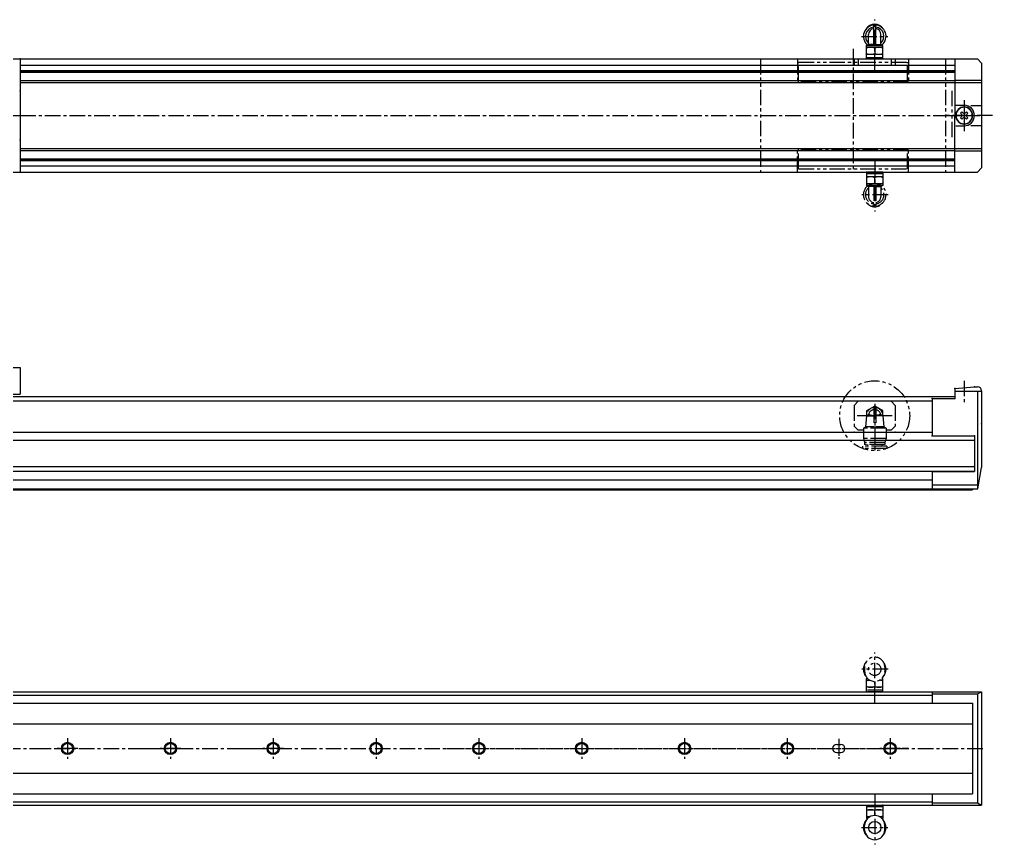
# Model space of a CAD drawing. Extents: x -774 to 160, y 75 to 509.
# Drawn here: x -312.9 to 160.3, y 107.2 to 508.5 of the extents above; entities that cross this region are included whole.
import ezdxf

# ---------------------------------------------------------------- set-up
doc = ezdxf.new("R2010")
doc.units = 0
for name, pattern in [('CENTER', [12, 7.5, -1.5, 1.5, -1.5]), ('CONTINOUS', [0]), ('PHANTOM', [15, 7.5, -1.5, 1.5, -1.5, 1.5, -1.5])]:
    doc.linetypes.add(name, pattern=pattern)
doc.layers.get('0').update_dxf_attribs({"linetype": 'CONTINUOUS'})
doc.layers.add('CENTER', color=1, linetype='CENTER')

msp = doc.modelspace()

# ---------------------------------------------------------------- linework, layer by layer
at = {"color": 7, "linetype": 'CONTINOUS'}
for p, q in [((102.48, 495.79), (102.48, 505.76)), ((103.48, 495.79), (103.48, 505.76)), ((99.98, 496.36), (99.98, 501.19)), ((105.98, 496.36), (105.98, 501.19)), ((98.98, 495.79), (99.98, 496.36)), ((98.98, 495.79), (106.98, 495.79)), ((98.98, 489.29), (98.98, 495.79)), ((98.98, 494.99), (106.98, 494.99)), ((102.48, 496.36), (99.98, 496.36)), ((102.98, 494.63), (102.98, 491.94)), ((103.48, 496.36), (105.98, 496.36)), ((106.98, 495.79), (105.98, 496.36)), ((106.98, 489.29), (106.98, 495.79)), ((-581.02, 489.29), (141.98, 489.29)), ((-330.52, 489.29), (-312.52, 489.29)), ((-312.52, 489.29), (-312.52, 434.29)), ((92.98, 489.29), (92.98, 486.29)), ((94.98, 489.29), (94.98, 486.29)), ((98.98, 491.59), (106.98, 491.59)), ((98.98, 490.09), (106.98, 490.09)), ((98.98, 489.29), (106.98, 489.29)), ((110.98, 489.29), (110.98, 486.29)), ((112.98, 489.29), (112.98, 486.29)), ((141.98, 489.29), (141.98, 461.79)), ((141.98, 489.29), (152.98, 489.29)), ((154.98, 487.29), (152.98, 489.29)), ((-312.52, 486.29), (141.98, 486.29)), ((-312.52, 483.69), (141.98, 483.69)), ((-312.52, 483.29), (141.98, 483.29)), ((-312.52, 482.88), (141.98, 482.88)), ((154.98, 487.29), (154.98, 436.29)), ((-312.52, 478.79), (141.98, 478.79)), ((141.98, 478.99), (154.98, 478.99)), ((-312.52, 477.79), (141.98, 477.79)), ((141.98, 477.79), (154.98, 477.79)), ((142.49, 466.79), (146.48, 466.79)), ((149.8, 466.59), (154.98, 466.59)), ((141.98, 434.29), (141.98, 461.79)), ((145.32, 463.6), (144.67, 462.95)), ((144.67, 462.95), (145.17, 462.45)), ((145.17, 461.12), (144.67, 460.63)), ((144.67, 460.63), (145.32, 459.98)), ((145.82, 463.1), (145.32, 463.6)), ((145.32, 459.98), (145.82, 460.47)), ((147.64, 463.6), (147.15, 463.1)), ((147.15, 460.47), (147.64, 459.98)), ((148.29, 462.95), (147.64, 463.6)), ((147.64, 459.98), (148.29, 460.63)), ((147.8, 462.45), (148.29, 462.95)), ((148.29, 460.63), (147.8, 461.12)), ((142.49, 456.79), (146.48, 456.79)), ((149.8, 456.98), (154.98, 456.98)), ((-312.52, 445.79), (141.98, 445.79)), ((141.98, 445.79), (154.98, 445.79)), ((-312.81, 444.79), (141.98, 444.79)), ((-312.52, 440.69), (141.98, 440.69)), ((-312.52, 440.29), (141.98, 440.29)), ((141.98, 444.59), (154.98, 444.59)), ((-312.52, 439.88), (141.98, 439.88)), ((-312.52, 437.29), (141.98, 437.29)), ((154.98, 436.29), (152.98, 434.29)), ((-581.02, 434.29), (141.98, 434.29)), ((-330.52, 434.29), (-312.52, 434.29)), ((141.98, 434.29), (152.98, 434.29)), ((-331.02, 339.29), (-312.52, 339.29)), ((-312.52, 339.29), (-312.52, 326.29)), ((141.98, 329.06), (151.48, 329.89)), ((141.98, 329.01), (141.98, 324.09)), ((141.98, 327.79), (154.98, 327.79)), ((151.48, 329.89), (152.98, 329.89)), ((152.98, 327.79), (152.98, 280.29)), ((154.98, 327.89), (154.98, 290.63)), ((-575.02, 325.09), (141.98, 325.09)), ((-575.02, 323.09), (130.98, 323.09)), ((-402.52, 326.29), (-312.52, 326.29)), ((130.98, 324.09), (141.98, 324.09)), ((130.98, 324.09), (130.98, 306.09)), ((-575.02, 307.79), (130.98, 307.79)), ((-595.02, 303.96), (151.48, 303.96)), ((130.98, 306.09), (151.48, 306.09)), ((151.48, 306.09), (151.48, 291.29)), ((-595.02, 291.12), (151.48, 291.12)), ((-595.02, 288.79), (151.48, 288.79)), ((151.48, 291.29), (151.48, 288.59)), ((153.16, 280.29), (154.98, 290.63)), ((-575.02, 284.62), (130.98, 284.62)), ((130.98, 288.59), (130.98, 280.29)), ((130.98, 288.59), (151.48, 288.59)), ((-575.02, 280.29), (130.98, 280.29)), ((-463.52, 279.79), (-277.93, 279.79)), ((-302.05, 279.79), (150.48, 279.79)), ((130.98, 282.18), (152.98, 282.18)), ((130.98, 280.29), (153.16, 280.29)), ((150.48, 280.29), (150.48, 279.79)), ((150.48, 280.29), (152.16, 280.29)), ((-601.02, 181.46), (154.98, 181.46)), ((-576.02, 179.96), (130.98, 179.96)), ((130.98, 181.46), (130.98, 175.96)), ((130.98, 180.46), (152.98, 180.46)), ((152.98, 180.46), (154.98, 181.46)), ((152.98, 180.46), (152.98, 127.46)), ((154.98, 181.46), (154.98, 126.46)), ((-591.02, 175.96), (150.48, 175.96)), ((150.48, 175.96), (150.48, 131.96)), ((-591.02, 165.96), (150.48, 165.96)), ((-591.02, 141.96), (150.48, 141.96)), ((-591.02, 131.96), (150.48, 131.96)), ((-576.02, 127.96), (130.98, 127.96)), ((130.98, 131.96), (130.98, 126.46)), ((-601.02, 126.46), (154.98, 126.46)), ((98.98, 126.46), (106.98, 126.46)), ((98.98, 126.46), (98.98, 119.96)), ((98.98, 125.66), (106.98, 125.66)), ((98.98, 124.16), (106.98, 124.16)), ((102.98, 121.36), (102.98, 123.8)), ((106.98, 126.46), (106.98, 119.96)), ((130.98, 127.46), (152.98, 127.46)), ((152.98, 127.46), (154.98, 126.46)), ((98.98, 120.76), (100.63, 120.76)), ((98.98, 119.96), (99.55, 119.96)), ((98.98, 119.96), (99.35, 119.75)), ((106.98, 120.76), (105.33, 120.76)), ((106.98, 119.96), (106.41, 119.96)), ((106.98, 119.96), (106.61, 119.75)), ((98.08, 114.46), (98.08, 116.46)), ((107.88, 114.46), (107.88, 116.46))]:
    msp.add_line(p, q, dxfattribs=at)
at = {"color": 3, "linetype": 'PHANTOM'}
for p, q in [((47.48, 489.29), (47.48, 434.29)), ((65.48, 489.29), (65.48, 478.29)), ((65.98, 487.79), (118.98, 487.79)), ((65.98, 478.18), (65.98, 487.79)), ((118.98, 478.3), (118.98, 487.79)), ((119.48, 489.29), (119.48, 478.29)), ((137.48, 489.29), (137.48, 434.29)), ((119.48, 478.29), (65.48, 478.29)), ((65.98, 478.79), (118.98, 478.79)), ((140.48, 473.79), (140.48, 449.79)), ((65.48, 434.29), (65.48, 445.29)), ((119.48, 445.29), (65.48, 445.29)), ((65.98, 435.79), (65.98, 445.29)), ((118.98, 435.79), (118.98, 445.29)), ((119.48, 434.29), (119.48, 445.29)), ((65.98, 444.79), (118.98, 444.79)), ((65.98, 435.79), (118.98, 435.79)), ((106.98, 434.29), (98.98, 434.29)), ((98.98, 434.29), (98.98, 427.79)), ((106.98, 433.49), (98.98, 433.49)), ((106.98, 431.99), (98.98, 431.99)), ((102.98, 428.94), (102.98, 431.63)), ((106.98, 434.29), (106.98, 427.79)), ((106.98, 428.59), (98.98, 428.59)), ((98.98, 427.79), (99.98, 427.21)), ((106.98, 427.79), (98.98, 427.79)), ((102.48, 427.21), (99.98, 427.21)), ((99.98, 427.21), (99.98, 422.38)), ((102.48, 427.79), (102.48, 417.81)), ((103.48, 427.79), (103.48, 417.81)), ((103.48, 427.21), (105.98, 427.21)), ((106.98, 427.79), (105.98, 427.21)), ((105.98, 427.21), (105.98, 422.38)), ((94.98, 322.79), (92.98, 320.79)), ((110.98, 322.79), (94.98, 322.79)), ((112.98, 320.79), (110.98, 322.79)), ((92.98, 320.79), (92.98, 310.79)), ((102.98, 320.41), (98.98, 318.1)), ((98.98, 318.1), (98.98, 315.79)), ((102.48, 319.76), (102.48, 309.79)), ((106.98, 318.1), (102.98, 320.41)), ((103.48, 319.76), (103.48, 309.79)), ((106.98, 315.79), (106.98, 318.1)), ((112.98, 320.79), (112.98, 310.79)), ((98.98, 315.79), (98.48, 310.36)), ((100.04, 316.4), (98.98, 315.79)), ((98.98, 315.79), (102.48, 315.79)), ((100.04, 316.4), (102.48, 315.89)), ((105.92, 316.4), (103.48, 315.89)), ((105.92, 316.4), (106.98, 315.79)), ((106.98, 315.79), (107.48, 310.36)), ((94.98, 308.79), (92.98, 310.79)), ((97.48, 308.79), (94.98, 308.79)), ((97.48, 309.79), (98.48, 310.36)), ((108.48, 309.79), (97.48, 309.79)), ((97.48, 309.79), (97.48, 304.79)), ((102.48, 310.36), (98.48, 310.36)), ((107.48, 310.36), (103.48, 310.36)), ((108.48, 309.79), (107.48, 310.36)), ((108.48, 309.79), (108.48, 304.79)), ((110.98, 308.79), (108.48, 308.79)), ((110.98, 308.79), (112.98, 310.79)), ((108.48, 304.79), (97.48, 304.79)), ((97.48, 304.79), (97.98, 302.79)), ((108.48, 304.79), (107.98, 302.79)), ((108.88, 300.99), (97.08, 300.99)), ((97.08, 300.99), (97.08, 299.79)), ((108.88, 299.79), (97.08, 299.79)), ((97.98, 302.79), (97.98, 301.79)), ((107.98, 302.79), (97.98, 302.79)), ((107.98, 301.79), (97.98, 301.79)), ((99.48, 301.79), (99.48, 300.99)), ((106.48, 301.79), (106.48, 300.99)), ((107.98, 302.79), (107.98, 301.79)), ((108.88, 300.99), (108.88, 299.79)), ((98.08, 193.46), (98.08, 191.46)), ((107.88, 193.46), (107.88, 191.46)), ((98.98, 187.96), (99.35, 188.17)), ((98.98, 181.46), (98.98, 187.96)), ((98.98, 187.96), (99.55, 187.96)), ((98.98, 187.16), (100.63, 187.16)), ((102.98, 186.56), (102.98, 184.12)), ((106.98, 187.16), (105.33, 187.16)), ((106.98, 187.96), (106.41, 187.96)), ((106.98, 187.96), (106.61, 188.17)), ((106.98, 181.46), (106.98, 187.96)), ((106.98, 183.76), (98.98, 183.76)), ((106.98, 182.26), (98.98, 182.26)), ((106.98, 181.46), (98.98, 181.46))]:
    msp.add_line(p, q, dxfattribs=at)
at = {"color": 7, "linetype": 'CENTER'}
for p, q in [((85.48, 158.71), (85.48, 148.96)), ((85.48, 157.83), (85.48, 150.27))]:
    msp.add_line(p, q, dxfattribs=at)
at = {"color": 7, "linetype": 'CONTINUOUS'}
for p, q in [((84.48, 155.96), (86.48, 155.96)), ((84.48, 151.96), (86.48, 151.96))]:
    msp.add_line(p, q, dxfattribs=at)
at = {"color": 3, "linetype": 'PHANTOM'}
for centre, radius in [((102.98, 315.79), 17), ((102.98, 192.46), 3)]:
    msp.add_circle(centre, radius, dxfattribs=at)
at = {"color": 7, "linetype": 'CONTINOUS'}
for centre, radius in [((-289.52, 153.96), 3), ((-289.52, 153.96), 2.5), ((-239.52, 153.96), 3), ((-239.52, 153.96), 2.5), ((-189.52, 153.96), 3), ((-189.52, 153.96), 2.5), ((-139.52, 153.96), 3), ((-139.52, 153.96), 2.5), ((-89.52, 153.96), 3), ((-89.52, 153.96), 2.5), ((-39.52, 153.96), 3), ((-39.52, 153.96), 2.5), ((10.48, 153.96), 3), ((10.48, 153.96), 2.5), ((60.48, 153.96), 3), ((60.48, 153.96), 2.5), ((110.48, 153.96), 3), ((110.48, 153.96), 2.5), ((102.98, 115.46), 3)]:
    msp.add_circle(centre, radius, dxfattribs=at)
for centre, radius, start, end in [((102.98, 500.29), 5.5, 309.8225, 230.1775), ((102.98, 500.29), 4.5, 96.3794, 228.1897), ((102.98, 501.29), 4.9, 32.3231, 147.6768), ((102.98, 501.19), 3, 99.5941, 180), ((102.98, 500.29), 4.5, 311.8103, 83.6206), ((102.98, 501.19), 3, 0, 80.4059), ((100.98, 489.21), 5.78, 69.7438, 110.2561), ((104.98, 489.21), 5.78, 69.7439, 110.2561), ((100.98, 497.36), 5.78, 249.7439, 290.2561), ((104.98, 497.36), 5.78, 249.7439, 290.2561), ((146.48, 461.79), 4.15, 0, 359.9997), ((146.48, 461.79), 4, 0, 359.9997), ((146.48, 461.79), 5, 270, 90), ((144.5, 461.79), 0.94, 315, 45), ((146.48, 463.77), 0.94, 225.0001, 315), ((146.48, 459.81), 0.94, 45, 135.0001), ((148.46, 461.79), 0.94, 135.0001, 225.0001), ((152.98, 327.89), 2, 0, 90), ((100.98, 118.39), 5.78, 69.7439, 110.2561), ((104.98, 118.39), 5.78, 69.7439, 110.2561), ((102.98, 115.46), 5.5, 138.8389, 221.1611), ((102.98, 116.46), 4.9, 0, 180), ((100.98, 126.54), 5.78, 249.7439, 266.706), ((104.98, 126.54), 5.78, 273.2941, 290.2561), ((102.98, 115.46), 5.5, 318.839, 41.1612), ((102.98, 114.46), 4.9, 180, 0)]:
    msp.add_arc(centre, radius, start, end, dxfattribs=at)
at = {"color": 3, "linetype": 'PHANTOM'}
for centre, radius, start, end in [((100.98, 426.21), 5.78, 69.7439, 110.2561), ((104.98, 426.21), 5.78, 69.7439, 110.2561), ((102.98, 423.29), 5.5, 129.8225, 50.1775), ((102.98, 423.29), 4.5, 131.8103, 263.6206), ((100.98, 434.36), 5.78, 249.7439, 290.2561), ((104.98, 434.36), 5.78, 249.7438, 290.2561), ((102.98, 423.29), 4.5, 276.3794, 48.1897), ((102.98, 422.38), 3, 180, 260.4059), ((102.98, 422.38), 3, 279.5941, 0), ((102.98, 422.29), 4.9, 212.3231, 327.6768), ((102.98, 315.79), 4, 0.0002, 180.0001), ((102.98, 315.79), 3, 99.594, 168.1896), ((102.98, 315.79), 3, 11.8104, 80.406), ((102.98, 192.46), 5.5, 138.839, 221.1612), ((102.98, 193.46), 4.9, 0, 180), ((102.98, 192.46), 5.5, 318.8389, 41.1611), ((102.98, 191.46), 4.9, 180.0001, 0), ((100.98, 181.39), 5.78, 93.2941, 110.2561), ((104.98, 181.39), 5.78, 69.7439, 86.706), ((100.98, 189.54), 5.78, 249.7439, 290.2561), ((104.98, 189.54), 5.78, 249.7439, 290.2561)]:
    msp.add_arc(centre, radius, start, end, dxfattribs=at)
at = {"color": 7, "linetype": 'CONTINUOUS'}
for centre, start, end in [((84.48, 153.96), 90, 270), ((86.48, 153.96), 270, 90)]:
    msp.add_arc(centre, 2, start, end, dxfattribs=at)
at = {"color": 7, "linetype": 'CONTINOUS'}
for p in [(-312.52, 489.29), (102.98, 489.29), (102.98, 489.29), (106.98, 489.29), (-312.52, 473.79), (141.98, 461.79), (146.48, 461.79), (146.48, 461.79), (146.48, 461.79), (154.98, 461.79), (154.98, 461.79), (-312.52, 449.79), (-312.52, 434.29), (98.98, 434.29), (102.98, 434.29), (102.98, 434.29), (102.98, 434.29), (141.98, 434.29), (141.98, 329.06), (141.98, 329.01), (151.48, 329.89), (130.98, 324.09), (141.98, 324.09), (102.98, 315.79), (102.98, 315.79), (92.98, 307.79), (112.98, 307.79), (154.98, 311.79), (154.98, 311.79), (130.98, 306.09), (151.48, 306.09), (102.98, 299.79), (151.48, 291.29), (98.98, 181.46), (102.98, 181.46), (102.98, 181.46), (102.98, 126.46), (102.98, 126.46), (102.98, 126.46), (106.98, 126.46)]:
    msp.add_point(p, dxfattribs=at)
at = {"layer": 'CENTER', "color": 1, "linetype": 'CENTER'}
for p, q in [((102.98, 483.93), (102.98, 508.51)), ((96.53, 500.29), (109.31, 500.29)), ((92.48, 494.17), (92.48, 433.95)), ((146.48, 469.33), (146.48, 454.25)), ((146.48, 469.33), (146.48, 454.25)), ((146.48, 467.79), (146.48, 455.79)), ((146.48, 466.79), (146.48, 456.79)), ((-656.04, 461.79), (-312.52, 461.79)), ((-312.52, 461.79), (154.25, 461.79)), ((160.27, 461.79), (137.14, 461.79)), ((138.94, 461.79), (154.02, 461.79)), ((138.94, 461.79), (154.02, 461.79)), ((140.48, 461.79), (152.48, 461.79)), ((102.98, 439.65), (102.98, 415.06)), ((109.44, 423.29), (96.65, 423.29)), ((146.48, 332.83), (146.48, 321.17)), ((102.98, 321.61), (102.98, 297.8)), ((111.48, 315.79), (94.48, 315.79)), ((108.65, 315.79), (97.89, 315.79)), ((102.98, 176.1), (102.98, 200.69)), ((109.44, 192.46), (96.65, 192.46)), ((-289.52, 158.96), (-289.52, 148.96)), ((-239.52, 158.96), (-239.52, 148.96)), ((-189.52, 158.96), (-189.52, 148.96)), ((-139.52, 158.96), (-139.52, 148.96)), ((-89.52, 158.96), (-89.52, 148.96)), ((-39.52, 158.96), (-39.52, 148.96)), ((10.48, 158.96), (10.48, 148.96)), ((60.48, 158.96), (60.48, 148.96)), ((110.48, 158.96), (110.48, 148.96)), ((-655.99, 153.96), (156.87, 153.96)), ((-305.08, 153.96), (-296.2, 153.96)), ((-284.52, 153.96), (-294.52, 153.96)), ((-255.08, 153.96), (-246.2, 153.96)), ((-234.52, 153.96), (-244.52, 153.96)), ((-205.08, 153.96), (-196.2, 153.96)), ((-184.52, 153.96), (-194.52, 153.96)), ((-105.08, 153.96), (103.8, 153.96)), ((115.48, 153.96), (105.48, 153.96)), ((107.42, 153.96), (116.3, 153.96)), ((119.42, 153.96), (116.3, 153.96)), ((119.42, 153.96), (116.3, 153.96)), ((102.98, 131.82), (102.98, 107.24)), ((96.53, 115.46), (109.31, 115.46))]:
    msp.add_line(p, q, dxfattribs=at)

doc.saveas('drawing.dxf')
